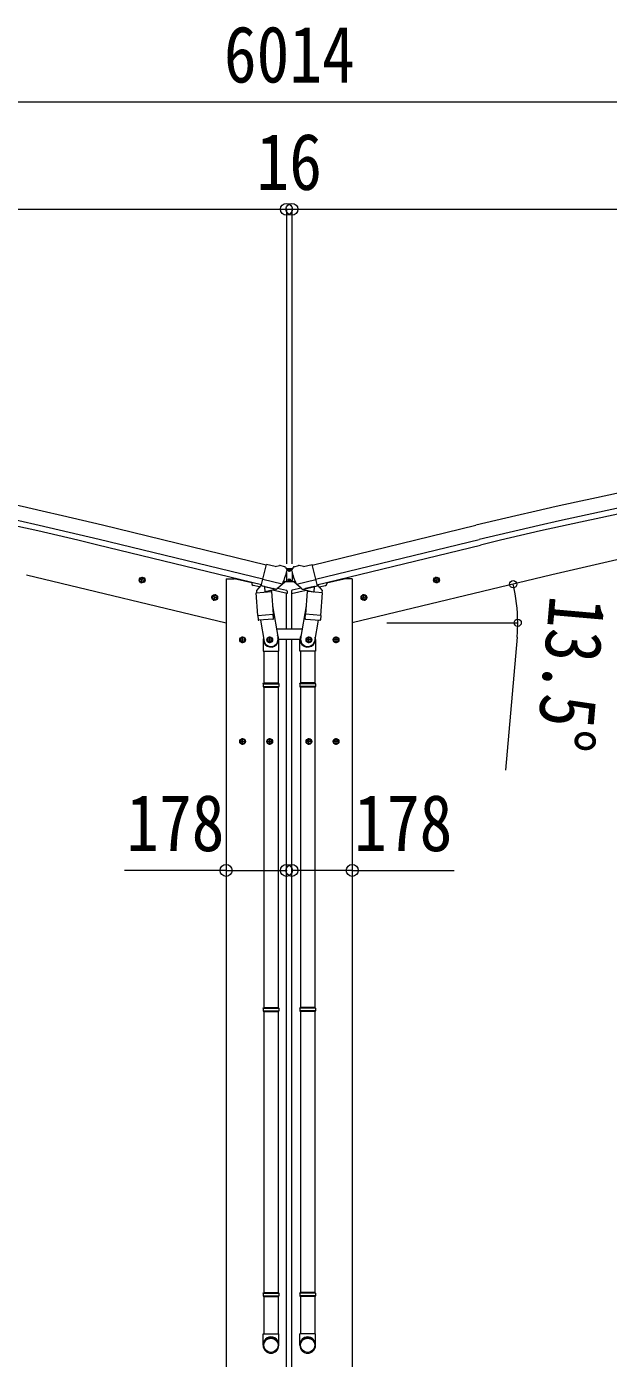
# Model space of a CAD drawing. Units: millimetres at full size. Extents: x -9783 to 9892, y -6828 to 6752.
# Drawn here: x -4956 to -3241, y -4088 to -162 of the extents above; entities that cross this region are included whole.
import ezdxf
from ezdxf.enums import TextEntityAlignment as Align

# ---------------------------------------------------------------- set-up
doc = ezdxf.new("R2010")
doc.units = ezdxf.units.MM
doc.header["$LTSCALE"] = 35
doc.header["$PDMODE"] = 32
doc.header["$PDSIZE"] = 35
for name, color, linetype, lineweight in [('0-1_本体', 4, 'Continuous', 9), ('0-2_部品', 7, 'Continuous', 9), ('0-7_合掌部品', 3, 'Continuous', 9), ('0-A_寸法', 6, 'Continuous', 9)]:
    doc.layers.add(name, color=color, linetype=linetype, lineweight=lineweight)
doc.styles.add('ＭＳ ゴシック', font='')
doc.styles.get('ＭＳ ゴシック').set_extended_font_data('MS Gothic')

msp = doc.modelspace()

# ---------------------------------------------------------------- linework, layer by layer
at = {"layer": '0-1_本体'}
for p, q in [((-4249.09, -1749.41), (-4731.97, -1631.93)), ((-4114.15, -1749.41), (-3631.27, -1631.93)), ((-4259.12, -1791.39), (-4742.21, -1674.09)), ((-4104.11, -1791.39), (-3621.03, -1674.09)), ((-4263.1, -1807.75), (-4746.18, -1690.45)), ((-4100.14, -1807.75), (-3617.06, -1690.45)), ((-4955.7, -1778.37), (-4367.62, -1919.56)), ((-4367.62, -1789.56), (-4367.62, -4669.56)), ((-4367.62, -1789.56), (-4343.62, -1789.56)), ((-4291.61, -1802.04), (-4343.62, -1789.56)), ((-4071.63, -1802.04), (-4019.62, -1789.56)), ((-3995.62, -1789.56), (-4019.62, -1789.56)), ((-3407.53, -1778.37), (-3995.62, -1919.56)), ((-3995.62, -1789.56), (-3995.62, -4669.56)), ((-4217.59, -1816.29), (-4217.59, -1816.84)), ((-4189.62, -1938.12), (-4189.62, -1833)), ((-4173.62, -1938.12), (-4173.62, -1833)), ((-4145.65, -1816.29), (-4145.65, -1816.84)), ((-4189.62, -4669.56), (-4189.62, -1968.12)), ((-4173.62, -4669.56), (-4173.62, -1968.12))]:
    msp.add_line(p, q, dxfattribs=at)
at = {"layer": '0-1_本体', "color": 6}
for p, q in [((-4367.62, -2649.73), (-4189.62, -2649.73)), ((-3995.62, -2649.73), (-4173.62, -2649.73))]:
    msp.add_line(p, q, dxfattribs=at)
at = {"layer": '0-1_本体'}
for centre, radius, start, end in [((-7824.66, -14368.96), 13106.9, 76.35206, 84.85206), ((-538.57, -14368.96), 13106.9, 95.14794, 103.64794), ((-7824.66, -14368.96), 13063.74, 76.35206, 84.85206), ((-538.57, -14368.96), 13063.74, 95.14794, 103.64794), ((-7824.66, -14368.96), 13046.9, 76.35206, 84.85206), ((-538.57, -14368.96), 13046.9, 95.14794, 103.64794), ((-772.94, -12772.18), 11305.08, 94.96591, 103.47643)]:
    msp.add_arc(centre, radius, start, end, dxfattribs=at)
at = {"layer": '0-2_部品'}
for p, q in [((-4223.03, -1753.67), (-4248.97, -1747.45)), ((-4223.03, -1753.67), (-4209.77, -1750.97)), ((-4195.29, -1754.16), (-4208.48, -1751)), ((-4192.2, -1756.41), (-4188.34, -1762.71)), ((-4187.98, -1764.99), (-4188.25, -1766.14)), ((-4174.45, -1764.99), (-4174.17, -1766.14)), ((-4170.23, -1756.41), (-4174.09, -1762.71)), ((-4167.13, -1754.16), (-4153.95, -1751)), ((-4139.39, -1753.67), (-4152.65, -1750.97)), ((-4139.39, -1753.67), (-4113.46, -1747.45)), ((-4605.46, -1795.79), (-4624.91, -1791.13)), ((-4622.48, -1791.71), (-4617.32, -1786.26)), ((-4620.35, -1798.9), (-4622.48, -1791.71)), ((-4617.52, -1803.18), (-4612.85, -1783.74)), ((-4617.32, -1786.26), (-4610.02, -1788.02)), ((-4610.02, -1788.02), (-4607.89, -1795.21)), ((-4291.96, -1800.83), (-4291.96, -1804.57)), ((-4202.03, -1805.29), (-4259.54, -1791.49)), ((-4218.88, -1820.2), (-4202.51, -1805.71)), ((-4160.4, -1805.29), (-4102.89, -1791.49)), ((-4143.54, -1820.2), (-4159.92, -1805.71)), ((-4070.47, -1800.83), (-4070.47, -1804.57)), ((-3756.97, -1795.79), (-3737.52, -1791.13)), ((-3752.41, -1788.02), (-3754.54, -1795.21)), ((-3745.11, -1786.26), (-3752.41, -1788.02)), ((-3744.91, -1803.18), (-3749.58, -1783.74)), ((-3739.95, -1791.71), (-3745.11, -1786.26)), ((-3742.08, -1798.9), (-3739.95, -1791.71)), ((-4391.53, -1847.16), (-4410.97, -1842.49)), ((-4408.55, -1843.07), (-4403.38, -1837.62)), ((-4406.42, -1850.27), (-4408.55, -1843.07)), ((-4403.58, -1854.54), (-4398.92, -1835.1)), ((-4403.38, -1837.62), (-4396.08, -1839.38)), ((-4396.08, -1839.38), (-4393.95, -1846.57)), ((-4268.99, -1814.03), (-4288.12, -1809.43)), ((-4279.11, -1830.85), (-4233.42, -1827.65)), ((-4274.43, -1897.68), (-4279.11, -1830.85)), ((-4264.69, -1809.08), (-4278, -1824.4)), ((-4278, -1824.4), (-4277.56, -1830.74)), ((-4263.75, -1809.01), (-4264.69, -1809.08)), ((-4260.66, -1811.49), (-4262.19, -1811.12)), ((-4223.96, -1820.3), (-4260.66, -1811.49)), ((-4254.71, -1813.31), (-4253.69, -1827.92)), ((-4226.5, -1822.31), (-4252.32, -1828.74)), ((-4235.19, -1824.47), (-4234.96, -1827.76)), ((-4233.42, -1827.65), (-4228.75, -1894.49)), ((-4187.4, -1833.61), (-4230.43, -1823.29)), ((-4221.59, -1820.77), (-4229.11, -1818.97)), ((-4225.8, -1820.52), (-4225.75, -1821.27)), ((-4222.43, -1820.66), (-4223.96, -1820.3)), ((-4215.86, -1817.53), (-4189.7, -1823.81)), ((-4187.4, -1826.72), (-4187.4, -1833.61)), ((-4175.02, -1833.61), (-4132, -1823.29)), ((-4175.02, -1826.72), (-4175.02, -1833.61)), ((-4146.57, -1817.53), (-4172.72, -1823.81)), ((-4140.83, -1820.77), (-4133.31, -1818.97)), ((-4140, -1820.66), (-4138.47, -1820.3)), ((-4138.47, -1820.3), (-4101.76, -1811.49)), ((-4136.63, -1820.52), (-4136.68, -1821.27)), ((-4135.93, -1822.31), (-4110.11, -1828.74)), ((-4129.01, -1827.65), (-4133.68, -1894.49)), ((-4083.32, -1830.85), (-4129.01, -1827.65)), ((-4127.23, -1824.47), (-4127.46, -1827.76)), ((-4107.72, -1813.31), (-4108.74, -1827.92)), ((-4101.76, -1811.49), (-4100.23, -1811.12)), ((-4098.68, -1809.01), (-4097.74, -1809.08)), ((-4097.74, -1809.08), (-4084.42, -1824.4)), ((-4093.44, -1814.03), (-4074.3, -1809.43)), ((-4087.99, -1897.68), (-4083.32, -1830.85)), ((-4084.42, -1824.4), (-4084.87, -1830.74)), ((-3970.9, -1847.16), (-3951.45, -1842.49)), ((-3966.34, -1839.38), (-3968.48, -1846.57)), ((-3959.05, -1837.62), (-3966.34, -1839.38)), ((-3958.84, -1854.54), (-3963.51, -1835.1)), ((-3953.88, -1843.07), (-3959.05, -1837.62)), ((-3956.01, -1850.27), (-3953.88, -1843.07)), ((-4230.48, -1869.72), (-4214.56, -1965.89)), ((-4131.95, -1869.72), (-4147.86, -1965.89)), ((-4274.43, -1897.68), (-4228.75, -1894.49)), ((-4274.42, -1897.68), (-4273.53, -1910.38)), ((-4229.73, -1909.09), (-4271.43, -1912.01)), ((-4266, -1911.63), (-4255.27, -1975.22)), ((-4227.89, -1906.96), (-4228.76, -1894.49)), ((-4228.28, -1908.31), (-4228.28, -1908.31)), ((-4134.54, -1906.96), (-4133.67, -1894.49)), ((-4134.15, -1908.31), (-4134.15, -1908.31)), ((-4087.99, -1897.68), (-4133.68, -1894.49)), ((-4132.7, -1909.09), (-4091, -1912.01)), ((-4096.43, -1911.63), (-4107.16, -1975.22)), ((-4088.01, -1897.68), (-4088.89, -1910.38)), ((-4325.47, -1966.04), (-4318.97, -1962.29)), ((-4318.97, -1979.8), (-4318.97, -1959.8)), ((-4318.97, -1962.29), (-4312.47, -1966.04)), ((-4245.47, -1966.04), (-4238.97, -1962.29)), ((-4238.97, -1979.8), (-4238.97, -1959.8)), ((-4238.97, -1962.29), (-4232.47, -1966.04)), ((-4142.84, -1938.12), (-4219.59, -1938.12)), ((-4123.46, -1962.29), (-4129.96, -1966.04)), ((-4123.46, -1979.8), (-4123.46, -1959.8)), ((-4116.96, -1966.04), (-4123.46, -1962.29)), ((-4043.46, -1962.29), (-4049.96, -1966.04)), ((-4043.46, -1979.8), (-4043.46, -1959.8)), ((-4036.96, -1966.04), (-4043.46, -1962.29)), ((-4328.97, -1969.8), (-4308.97, -1969.8)), ((-4312.47, -1973.55), (-4318.97, -1977.3)), ((-4312.47, -1966.04), (-4312.47, -1973.55)), ((-4258.41, -1968.4), (-4258.41, -2003.06)), ((-4248.97, -1969.8), (-4228.97, -1969.8)), ((-4232.47, -1973.55), (-4238.97, -1977.3)), ((-4232.47, -1966.04), (-4232.47, -1973.55)), ((-4212.84, -1968.12), (-4149.59, -1968.12)), ((-4212.41, -2003.06), (-4212.41, -1968.7)), ((-4150.01, -2003.06), (-4150.01, -1968.7)), ((-4113.46, -1969.8), (-4133.46, -1969.8)), ((-4129.96, -1966.04), (-4129.96, -1973.55)), ((-4129.96, -1973.55), (-4123.46, -1977.3)), ((-4104.01, -1968.4), (-4104.01, -2003.06)), ((-4033.46, -1969.8), (-4053.46, -1969.8)), ((-4049.96, -1966.04), (-4049.96, -1973.55)), ((-4049.96, -1973.55), (-4043.46, -1977.3)), ((-4258.41, -2003.06), (-4212.41, -2003.06)), ((-4256.41, -2003.06), (-4256.41, -2097.06)), ((-4214.41, -2003.06), (-4214.41, -2097.06)), ((-4104.01, -2003.06), (-4150.01, -2003.06)), ((-4148.01, -2003.06), (-4148.01, -2097.06)), ((-4106.01, -2003.06), (-4106.01, -2097.06)), ((-4258.41, -2099.06), (-4257.41, -2097.06)), ((-4258.41, -2099.06), (-4212.41, -2099.06)), ((-4258.41, -2099.06), (-4258.41, -2107.06)), ((-4258.41, -2107.06), (-4212.41, -2107.06)), ((-4258.41, -2107.06), (-4257.41, -2109.06)), ((-4257.41, -2097.06), (-4213.41, -2097.06)), ((-4257.41, -2109.06), (-4213.41, -2109.06)), ((-4256.41, -2109.06), (-4256.41, -3053.24)), ((-4214.41, -2109.06), (-4214.41, -3053.24)), ((-4212.41, -2099.06), (-4213.41, -2097.06)), ((-4150.01, -2099.06), (-4149.01, -2097.06)), ((-4104.01, -2099.06), (-4150.01, -2099.06)), ((-4104.01, -2107.06), (-4150.01, -2107.06)), ((-4105.01, -2097.06), (-4149.01, -2097.06)), ((-4105.01, -2109.06), (-4149.01, -2109.06)), ((-4148.01, -2109.06), (-4148.01, -3053.24)), ((-4106.01, -2109.06), (-4106.01, -3053.24)), ((-4104.01, -2099.06), (-4105.01, -2097.06)), ((-4104.01, -2107.06), (-4105.01, -2109.06)), ((-4104.01, -2099.06), (-4104.01, -2107.06)), ((-4328.97, -2269.8), (-4308.97, -2269.8)), ((-4325.47, -2266.04), (-4318.97, -2262.29)), ((-4318.97, -2279.8), (-4318.97, -2259.8)), ((-4318.97, -2262.29), (-4312.47, -2266.04)), ((-4312.47, -2273.55), (-4318.97, -2277.3)), ((-4312.47, -2266.04), (-4312.47, -2273.55)), ((-4248.97, -2269.8), (-4228.97, -2269.8)), ((-4245.47, -2266.04), (-4238.97, -2262.29)), ((-4238.97, -2279.8), (-4238.97, -2259.8)), ((-4238.97, -2262.29), (-4232.47, -2266.04)), ((-4232.47, -2273.55), (-4238.97, -2277.3)), ((-4232.47, -2266.04), (-4232.47, -2273.55)), ((-4113.46, -2269.8), (-4133.46, -2269.8)), ((-4123.46, -2262.29), (-4129.96, -2266.04)), ((-4129.96, -2266.04), (-4129.96, -2273.55)), ((-4129.96, -2273.55), (-4123.46, -2277.3)), ((-4123.46, -2279.8), (-4123.46, -2259.8)), ((-4116.96, -2266.04), (-4123.46, -2262.29)), ((-4033.46, -2269.8), (-4053.46, -2269.8)), ((-4043.46, -2262.29), (-4049.96, -2266.04)), ((-4049.96, -2266.04), (-4049.96, -2273.55)), ((-4049.96, -2273.55), (-4043.46, -2277.3)), ((-4043.46, -2279.8), (-4043.46, -2259.8)), ((-4036.96, -2266.04), (-4043.46, -2262.29)), ((-4258.41, -3055.24), (-4257.41, -3053.24)), ((-4258.41, -3055.24), (-4212.41, -3055.24)), ((-4258.41, -3055.24), (-4258.41, -3063.24)), ((-4257.41, -3053.24), (-4213.41, -3053.24)), ((-4212.41, -3055.24), (-4213.41, -3053.24)), ((-4150.01, -3055.24), (-4149.01, -3053.24)), ((-4104.01, -3055.24), (-4150.01, -3055.24)), ((-4105.01, -3053.24), (-4149.01, -3053.24)), ((-4104.01, -3055.24), (-4105.01, -3053.24)), ((-4104.01, -3055.24), (-4104.01, -3063.24)), ((-4258.41, -3063.24), (-4212.41, -3063.24)), ((-4258.41, -3063.24), (-4257.41, -3065.24)), ((-4257.41, -3065.24), (-4213.41, -3065.24)), ((-4256.41, -3065.24), (-4256.41, -3893.43)), ((-4214.41, -3065.24), (-4214.41, -3893.43)), ((-4104.01, -3063.24), (-4150.01, -3063.24)), ((-4105.01, -3065.24), (-4149.01, -3065.24)), ((-4148.01, -3065.24), (-4148.01, -3893.43)), ((-4106.01, -3065.24), (-4106.01, -3893.43)), ((-4104.01, -3063.24), (-4105.01, -3065.24)), ((-4258.41, -3895.43), (-4257.41, -3893.43)), ((-4258.41, -3895.43), (-4212.41, -3895.43)), ((-4258.41, -3895.43), (-4258.41, -3903.43)), ((-4258.41, -3903.43), (-4212.41, -3903.43)), ((-4258.41, -3903.43), (-4257.41, -3905.43)), ((-4257.41, -3893.43), (-4213.41, -3893.43)), ((-4257.41, -3905.43), (-4213.41, -3905.43)), ((-4256.41, -3905.43), (-4256.41, -4015.43)), ((-4214.41, -3905.43), (-4214.41, -4015.43)), ((-4212.41, -3895.43), (-4213.41, -3893.43)), ((-4150.01, -3895.43), (-4149.01, -3893.43)), ((-4104.01, -3895.43), (-4150.01, -3895.43)), ((-4104.01, -3903.43), (-4150.01, -3903.43)), ((-4105.01, -3893.43), (-4149.01, -3893.43)), ((-4105.01, -3905.43), (-4149.01, -3905.43)), ((-4148.01, -3905.43), (-4148.01, -4015.43)), ((-4106.01, -3905.43), (-4106.01, -4015.43)), ((-4104.01, -3895.43), (-4105.01, -3893.43)), ((-4104.01, -3903.43), (-4105.01, -3905.43)), ((-4104.01, -3895.43), (-4104.01, -3903.43)), ((-4258.41, -4049.57), (-4258.41, -4015.43)), ((-4258.41, -4015.43), (-4212.41, -4015.43)), ((-4212.41, -4049.57), (-4212.41, -4015.43)), ((-4150.01, -4049.57), (-4150.01, -4015.43)), ((-4104.01, -4015.43), (-4150.01, -4015.43)), ((-4104.01, -4049.57), (-4104.01, -4015.43))]:
    msp.add_line(p, q, dxfattribs=at)
for points in [[(-4254.39, -1812.9), (-4264.12, -1810.56), (-4248.97, -1747.45)], [(-4108.03, -1812.9), (-4098.31, -1810.56), (-4113.46, -1747.45)], [(-4607.89, -1795.21), (-4613.05, -1800.66), (-4620.35, -1798.9)], [(-4201.76, -1804.72), (-4202.35, -1805.56), (-4202.51, -1805.71)], [(-4160.67, -1804.72), (-4160.08, -1805.56), (-4159.92, -1805.71)], [(-3754.54, -1795.21), (-3749.37, -1800.66), (-3742.08, -1798.9)], [(-4254.39, -1812.9), (-4254.16, -1813.05), (-4229.39, -1818.99), (-4229.11, -1818.97)], [(-4108.03, -1812.9), (-4108.27, -1813.05), (-4133.04, -1818.99), (-4133.31, -1818.97)], [(-4393.95, -1846.57), (-4399.12, -1852.02), (-4406.42, -1850.27)], [(-3968.48, -1846.57), (-3963.31, -1852.02), (-3956.01, -1850.27)], [(-4318.97, -1977.3), (-4325.47, -1973.55), (-4325.47, -1966.04)], [(-4238.97, -1977.3), (-4245.47, -1973.55), (-4245.47, -1966.04)], [(-4123.46, -1977.3), (-4116.96, -1973.55), (-4116.96, -1966.04)], [(-4043.46, -1977.3), (-4036.96, -1973.55), (-4036.96, -1966.04)], [(-4212.41, -2099.06), (-4212.41, -2107.06), (-4213.41, -2109.06)], [(-4150.01, -2099.06), (-4150.01, -2107.06), (-4149.01, -2109.06)], [(-4318.97, -2277.3), (-4325.47, -2273.55), (-4325.47, -2266.04)], [(-4238.97, -2277.3), (-4245.47, -2273.55), (-4245.47, -2266.04)], [(-4123.46, -2277.3), (-4116.96, -2273.55), (-4116.96, -2266.04)], [(-4043.46, -2277.3), (-4036.96, -2273.55), (-4036.96, -2266.04)], [(-4212.41, -3055.24), (-4212.41, -3063.24), (-4213.41, -3065.24)], [(-4150.01, -3055.24), (-4150.01, -3063.24), (-4149.01, -3065.24)], [(-4212.41, -3895.43), (-4212.41, -3903.43), (-4213.41, -3905.43)], [(-4150.01, -3895.43), (-4150.01, -3903.43), (-4149.01, -3905.43)]]:
    msp.add_lwpolyline(points, dxfattribs=at)
for centre, radius in [((-4615.18, -1793.46), 8.5), ((-4615.18, -1793.46), 7.7), ((-4615.18, -1793.46), 6.5), ((-3747.24, -1793.46), 8.5), ((-3747.24, -1793.46), 7.7), ((-3747.24, -1793.46), 6.5), ((-4401.25, -1844.82), 8.5), ((-4401.25, -1844.82), 7.7), ((-4401.25, -1844.82), 6.5), ((-3961.18, -1844.82), 8.5), ((-3961.18, -1844.82), 7.7), ((-3961.18, -1844.82), 6.5), ((-4318.97, -1969.8), 8.5), ((-4318.97, -1969.8), 7.7), ((-4238.97, -1969.8), 8.5), ((-4238.97, -1969.8), 7.7), ((-4123.46, -1969.8), 8.5), ((-4123.46, -1969.8), 7.7), ((-4043.46, -1969.8), 8.5), ((-4043.46, -1969.8), 7.7), ((-4318.97, -1969.8), 6.5), ((-4238.97, -1969.8), 6.5), ((-4123.46, -1969.8), 6.5), ((-4043.46, -1969.8), 6.5), ((-4318.97, -2269.8), 8.5), ((-4318.97, -2269.8), 7.7), ((-4318.97, -2269.8), 6.5), ((-4238.97, -2269.8), 8.5), ((-4238.97, -2269.8), 7.7), ((-4238.97, -2269.8), 6.5), ((-4123.46, -2269.8), 8.5), ((-4123.46, -2269.8), 7.7), ((-4123.46, -2269.8), 6.5), ((-4043.46, -2269.8), 8.5), ((-4043.46, -2269.8), 7.7), ((-4043.46, -2269.8), 6.5)]:
    msp.add_circle(centre, radius, dxfattribs=at)
for centre, radius, start, end in [((-4209.18, -1753.91), 3, 76.5, 101.5), ((-4385.06, -1718.89), 202.4, 334.90875, 346.5), ((-4196.46, -1759.02), 5, 31.5, 76.5), ((-3977.37, -1718.89), 202.4, 193.5, 205.09125), ((-4165.97, -1759.02), 5, 103.5, 148.5), ((-4153.25, -1753.91), 3, 78.5, 103.5), ((-4286.96, -1804.57), 5, 180, 256.5), ((-4075.47, -1804.57), 5, 283.5, 0), ((-4262.08, -1810.63), 0.5, 221.23754, 256.5), ((-4255.31, -1813.39), 0.604, 7.79405, 79.40158), ((-4252.67, -1827.77), 1.03, 188.03431, 289.96103), ((-4226.74, -1821.34), 1, 284, 4), ((-4225.3, -1820.49), 0.5, 76.5, 184), ((-4222.31, -1820.18), 0.5, 256.5, 291.76246), ((-4216.76, -1816.7), 1.5, 259.976, 311.5), ((-4190.4, -1826.72), 3, 0, 76.5), ((-4172.02, -1826.72), 3, 103.5, 180), ((-4145.67, -1816.7), 1.5, 228.5, 280.024), ((-4140.11, -1820.18), 0.5, 248.23754, 283.5), ((-4137.13, -1820.49), 0.5, 356, 103.5), ((-4135.68, -1821.34), 1, 176, 256), ((-4109.76, -1827.77), 1.03, 250.03897, 351.96569), ((-4107.12, -1813.39), 0.604, 100.59842, 172.20595), ((-4100.35, -1810.63), 0.5, 283.5, 318.76246), ((-4271.57, -1910.01), 2, 190.53157, 274), ((-4229.87, -1907.1), 2, 274, 322.59038), ((-4229.83, -1907.13), 1.95, 322.52234, 4.95983), ((-4132.6, -1907.13), 1.95, 175.04017, 217.47766), ((-4132.56, -1907.1), 2, 217.40962, 266), ((-4090.86, -1910.01), 2, 266, 349.46843), ((-4242.41, -1968.7), 30, 0, 2.54858), ((-4120.01, -1968.7), 30, 177.45142, 180)]:
    msp.add_arc(centre, radius, start, end, dxfattribs=at)
for centre, major_axis, ratio, start_param, end_param in [((-4190.9, -1764.27), (1.57, -2.57), 0.99628, 0.7835347, 1.5707963), ((-4171.53, -1764.27), (-1.57, -2.57), 0.99628, 4.712389, 5.4996506), ((-4220.9, -1817.85), (0.73, -2.92), 0.997631, 5.8041905, 5.8929484), ((-4220.93, -1817.72), (-2.63, 3.16), 0.650902, 2.1145521, 2.1873627), ((-4220.87, -1817.95), (0.73, -2.92), 0.997631, 5.965759, 6.7621801), ((-4141.56, -1817.95), (-0.73, -2.92), 0.997631, 5.8041905, 6.6006116), ((-4141.5, -1817.72), (2.63, 3.16), 0.650902, 4.0958226, 4.1686332), ((-4141.53, -1817.85), (-0.73, -2.92), 0.997631, 0.3902369, 0.4789948), ((-4235.41, -1968.4), (-23, 0), 0.996195, 6.0000678, 10.0103449), ((-4127.01, -1968.4), (23, 0), 0.996195, 2.5560258, 6.5663028), ((-4235.41, -1968.4), (-21, 0), 0.996195, 0.3319459, 3.3482706), ((-4127.01, -1968.4), (21, 0), 0.996195, 2.9349147, 5.9512394), ((-4235.41, -4047.83), (23, 0), 0.996195, 6.2831853, 9.424778), ((-4235.41, -4049.57), (23, 0), 0.996195, 6.2831853, 9.424778), ((-4127.01, -4047.83), (-23, 0), 0.996195, 3.1415927, 6.2831853), ((-4127.01, -4049.57), (-23, 0), 0.996195, 3.1415927, 6.2831853), ((-4235.41, -4049.57), (0, -23.43), 0.981806, 4.712389, 7.8539816), ((-4127.01, -4049.57), (0, -23.43), 0.981806, 4.712389, 7.8539816)]:
    msp.add_ellipse(centre, major_axis=major_axis, ratio=ratio, start_param=start_param, end_param=end_param, dxfattribs=at)
for centre, major_axis in [((-4235.41, -4049.57), (-21, 0)), ((-4127.01, -4049.57), (21, 0))]:
    msp.add_ellipse(centre, major_axis=major_axis, ratio=0.996195, dxfattribs=at)
at = {"layer": '0-7_合掌部品', "color": 7}
for p, q in [((-4188.64, -1762.28), (-4188.46, -1760.7)), ((-4173.96, -1760.7), (-4188.46, -1760.7)), ((-4179.95, -1765.42), (-4179.11, -1765.42)), ((-4173.78, -1762.28), (-4173.96, -1760.7)), ((-4215.76, -1817.82), (-4194.71, -1799.2)), ((-4200.88, -1802.65), (-4195.71, -1798.07)), ((-4194.71, -1797.7), (-4188.26, -1797.7)), ((-4167.71, -1799.2), (-4194.71, -1799.2)), ((-4189.71, -1771.7), (-4189.71, -1795.2)), ((-4187.96, -1798.2), (-4189.71, -1795.2)), ((-4187.96, -1798.2), (-4174.46, -1798.2)), ((-4179.95, -1794.12), (-4179.11, -1794.12)), ((-4174.46, -1798.2), (-4172.71, -1795.2)), ((-4174.17, -1797.7), (-4167.71, -1797.7)), ((-4172.71, -1771.7), (-4172.71, -1795.2)), ((-4146.66, -1817.82), (-4167.71, -1799.2)), ((-4161.54, -1802.65), (-4166.72, -1798.07))]:
    msp.add_line(p, q, dxfattribs=at)
for points in [[(-4182.47, -1764.58), (-4183.31, -1764.58), (-4183.31, -1765.42), (-4182.47, -1765.42)], [(-4180.79, -1763.74), (-4180.79, -1762.9), (-4181.63, -1762.9), (-4181.63, -1763.74)], [(-4181.63, -1766.26), (-4181.63, -1767.1), (-4180.79, -1767.1), (-4180.79, -1766.26)], [(-4179.11, -1765.42), (-4179.11, -1764.58), (-4179.95, -1764.58)], [(-4182.47, -1793.28), (-4183.31, -1793.28), (-4183.31, -1794.12), (-4182.47, -1794.12)], [(-4180.79, -1792.44), (-4180.79, -1791.6), (-4181.63, -1791.6), (-4181.63, -1792.44)], [(-4181.63, -1794.96), (-4181.63, -1795.8), (-4180.79, -1795.8), (-4180.79, -1794.96)], [(-4179.11, -1794.12), (-4179.11, -1793.28), (-4179.95, -1793.28)]]:
    msp.add_lwpolyline(points, dxfattribs=at)
for centre in [(-4181.21, -1765), (-4181.21, -1793.7)]:
    msp.add_circle(centre, 3.5, dxfattribs=at)
for centre, radius, start, end in [((-4182.47, -1763.74), 0.84, 270, 0), ((-4182.47, -1766.26), 0.84, 0, 90), ((-4179.95, -1763.74), 0.84, 180, 270), ((-4179.95, -1766.26), 0.84, 90, 180), ((-4194.71, -1799.2), 1.5, 90, 131.5), ((-4182.47, -1792.44), 0.84, 270, 0), ((-4182.47, -1794.96), 0.84, 0, 90), ((-4179.95, -1792.44), 0.84, 180, 270), ((-4179.95, -1794.96), 0.84, 90, 180), ((-4167.71, -1799.2), 1.5, 48.5, 90)]:
    msp.add_arc(centre, radius, start, end, dxfattribs=at)
at = {"layer": '0-A_寸法'}
for p, q in [((-7188.62, -383.93), (-1174.62, -383.93)), ((-7188.62, -700.55), (-4189.62, -700.55)), ((-4189.62, -700.55), (-4189.62, -929.55)), ((-4189.62, -700.55), (-4173.62, -700.55)), ((-4189.62, -700.55), (-4189.62, -1745.91)), ((-4173.62, -700.55), (-4173.62, -929.55)), ((-4173.62, -700.55), (-4173.62, -929.55)), ((-4173.62, -700.55), (-1174.62, -700.55)), ((-4173.62, -700.55), (-4173.62, -1745.91)), ((-3893.68, -1919.55), (-3506.83, -1919.55)), ((-3509.68, -1962.01), (-3544.04, -2354.51)), ((-4367.62, -2649.73), (-4667.62, -2649.73)), ((-3995.62, -2649.73), (-3695.62, -2649.73))]:
    msp.add_line(p, q, dxfattribs=at)
for centre in [(-3521.28, -1805.89), (-3507.83, -1919.55)]:
    msp.add_circle(centre, 10.62, dxfattribs=at)
for start, end in [(0, 13.5), (354.99678, 0)]:
    msp.add_arc((-3994.68, -1919.55), 486.86, start, end, dxfattribs=at)
for p in [(-4189.62, -700.55), (-4173.62, -700.55), (-4367.62, -2649.73), (-4189.62, -2649.73), (-4173.62, -2649.73), (-3995.62, -2649.73)]:
    msp.add_point(p, dxfattribs=at)

# ---------------------------------------------------------------- texts
at = {"layer": '0-A_寸法', "color": 7, "style": 'ＭＳ ゴシック', "width": 0.85}
for s, p in [('6014', (-4374.12, -376.93)), ('16', (-4277.87, -693.55)), ('178', (-4661.99, -2642.73)), ('178', (-3989.99, -2642.73))]:
    msp.add_text(s, height=166.8, dxfattribs=at).set_placement(p, align=Align.BOTTOM_LEFT)
msp.add_text('13.5°', height=166.8, rotation=264.997, dxfattribs=at).set_placement((-3462.53, -1831.88), align=Align.BOTTOM_LEFT)

doc.saveas('drawing.dxf')
